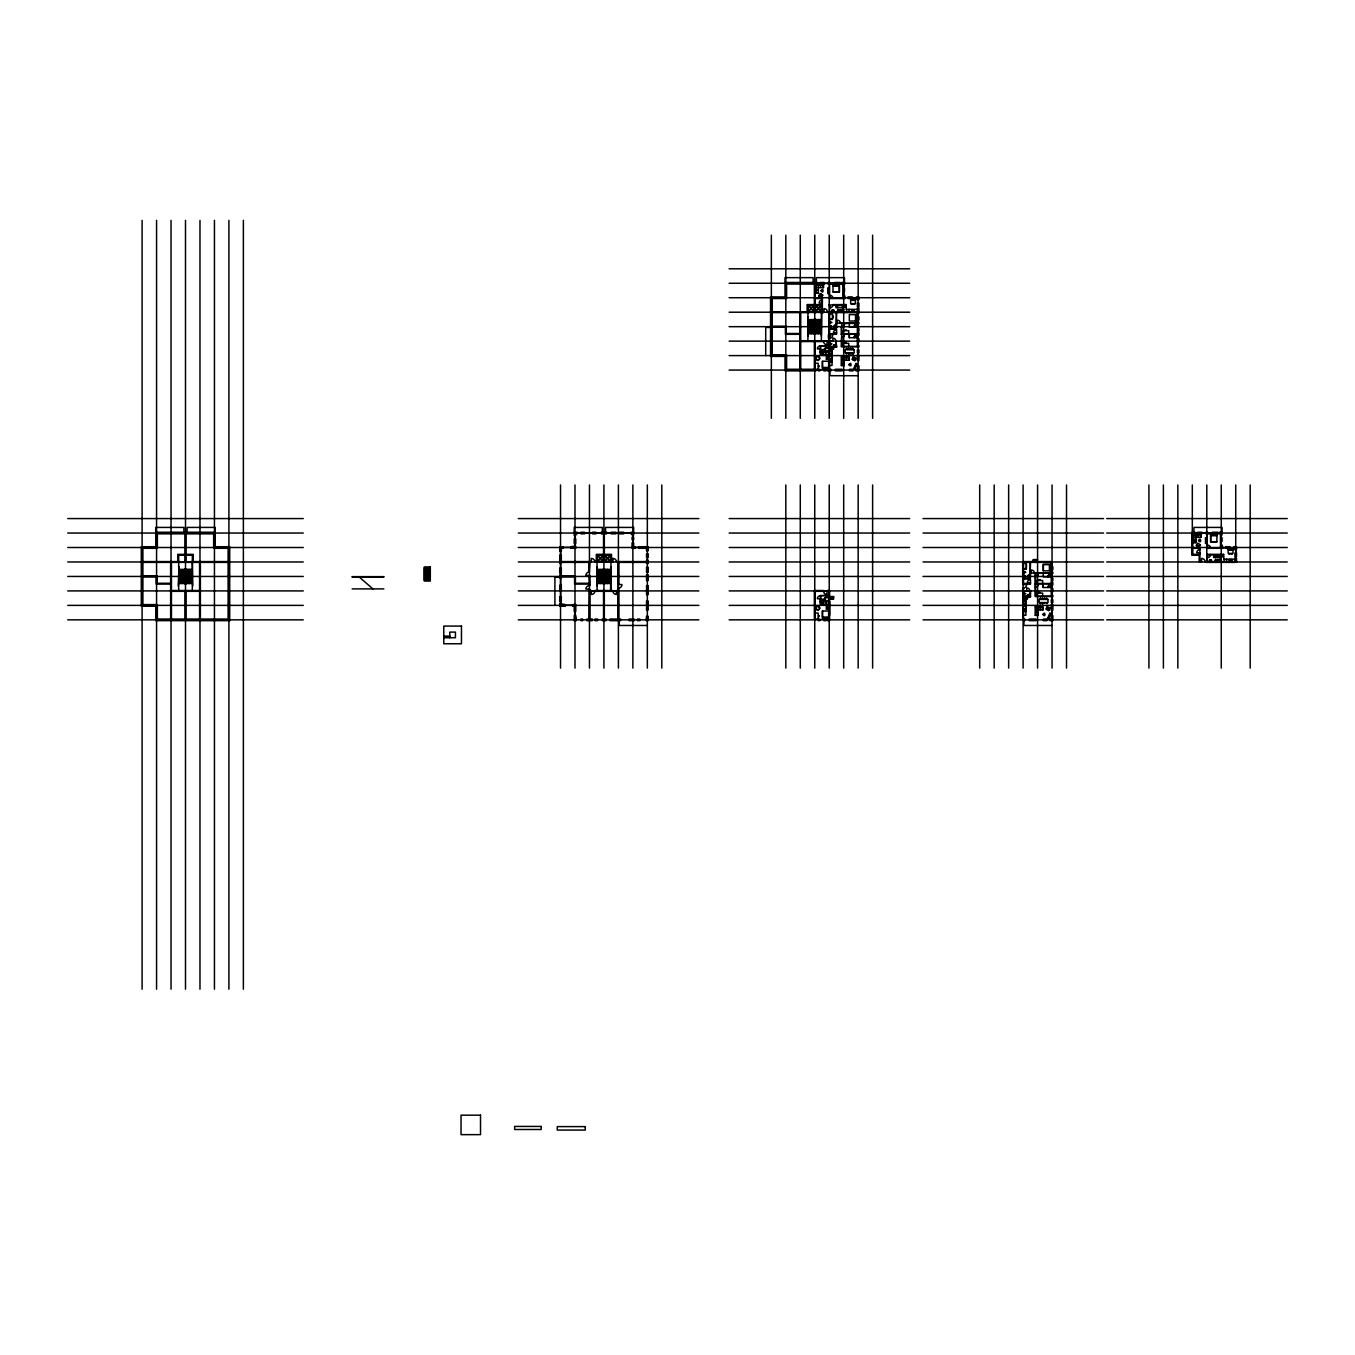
<?xml version="1.0" encoding="UTF-8"?>
<svg xmlns="http://www.w3.org/2000/svg" width="1355" height="1355" viewBox="0 0 1355 1355"><rect width="100%" height="100%" fill="white"/><g stroke="black" fill="none" stroke-linecap="round" stroke-linejoin="round"><path stroke-width="1.5" d="M816.133 285.312L816.133 292.307L818.488 292.9M818.166 619.049L818.166 613.019L815.151 613.019L815.151 619.049L815.151 591.322M818.166 369.271L818.166 363.242L815.151 363.242L815.151 369.271L815.151 341.545M818.403 292.426L818.403 290.173M818.403 289.835L818.403 285.194M820.605 601.891L820.605 603.754L823.01 603.754L823.01 601.891M820.808 600.959L820.808 599.52M820.808 351.182L820.808 349.742M821.045 599.672L822.621 600.553L821.215 599.52M821.045 349.895L821.045 350.776L822.621 349.895M822.875 600.959L822.875 599.52M822.875 351.182L822.875 349.742M822.959 285.312L822.959 287.667M823.332 604.178L823.332 601.772M823.349 600.756L824.128 598.656L824.772 600.756M823.332 354.4L823.332 351.995M823.349 350.979L824.128 348.879L824.772 350.979M823.569 287.548L823.569 284.499M825.754 604.178L825.754 601.772M825.754 354.4L825.754 351.995M826.398 609.106L826.398 606.684L828.82 606.684L828.82 609.106L826.398 609.106L828.82 606.684M826.398 359.329L826.398 356.907L828.82 356.907L828.82 359.329L826.398 359.329L828.82 356.907M828.498 293.273L828.498 288.53M829.616 615.255L829.616 601.366M829.616 344.339L829.616 343.323M829.65 322.93L829.65 321.914M830.039 344.458L830.039 343.205M830.073 323.049L830.073 321.796M831.072 327.3L831.072 326.047M831.225 327.571L831.225 325.776M831.851 311.802L831.851 310.346M832.038 361.633L832.038 349.184L829.616 351.589L829.616 350.318M832.106 310.515L832.106 311.396L833.664 310.515M833.715 346.355L833.715 344.915M833.969 345.085L833.969 345.965L835.527 345.085M833.918 311.802L833.918 310.346M835.781 346.355L835.781 344.915M837.187 311.599L837.966 309.499L838.593 311.599M841.878 364.901L841.878 357.923M842.708 346.355L842.708 343.34L848.738 343.357L848.738 346.355M842.708 333.703L842.708 330.688L848.738 330.688L848.738 333.703M844.148 365.037L844.148 362.784M844.148 362.446L844.148 357.788M845.91 349.438L846.553 348.252L847.248 349.438M846.435 360.04L846.435 357.788M846.638 311.802L846.638 309.38M847.942 349.624L848.586 348.252L849.297 349.624M848.704 357.923L848.704 360.278M849.06 311.802L849.06 309.38M849.314 360.142L849.314 357.11M849.314 337.717L849.314 334.109L849.314 337.717L857.359 337.717M849.314 323.455L849.314 327.063L857.359 327.063L857.359 323.455L841.675 323.455L841.675 346.355L857.359 346.355M849.924 349.438L850.754 348.269L851.262 349.624M852.024 349.624L852.6 348.269L853.531 349.438M853.362 349.624L853.193 348.642M854.937 336.921L856.953 337.327L856.953 334.499L855.344 334.499M855.344 336.514L854.141 336.514L854.141 337.717L855.344 334.109M855.344 325.861L854.141 325.861L854.141 327.063L855.344 323.455M856.953 326.674L856.953 323.862L855.344 323.862M857.359 337.717L857.359 334.109M1023.516 594.117L1023.516 593.1M1023.55 572.691L1023.55 571.674M1023.94 594.235L1023.94 592.982M1023.973 572.826L1023.973 571.556M1024.109 611.342L1024.109 609.327L1025.379 609.327L1025.379 611.342M1024.956 577.061L1024.956 575.824M1025.125 577.349L1025.125 575.553M1025.921 611.41L1025.921 598.944L1023.516 601.366L1023.516 598.944L1025.921 601.366L1023.516 601.366L1025.921 601.366M1027.598 596.132L1027.598 594.693M1027.852 594.845L1027.852 595.743L1029.427 594.845M1029.681 596.132L1029.681 594.693M1035.779 614.679L1035.779 607.684M1036.609 596.132L1036.609 593.117L1042.639 593.117L1042.639 596.132M1036.609 583.48L1036.609 580.465L1042.639 580.465L1042.639 583.48M1038.133 615.289L1038.049 612.562M1038.049 612.223L1038.049 607.565M1039.81 599.401L1040.386 598.046L1041.317 599.198M1040.318 609.818L1040.318 607.565M1041.148 599.401L1040.945 598.385M1041.843 599.401L1042.486 598.029L1043.181 599.401M1042.605 610.038L1042.605 607.684L1035.898 607.565M1043.215 587.494L1043.215 583.886L1043.215 587.494L1051.243 587.494L1051.243 583.886L1035.576 583.886M1043.215 573.233L1043.215 576.84L1051.243 576.84L1051.243 573.233L1034.339 573.165M1043.824 599.401L1044.468 598.029L1045.162 599.401M1045.925 599.401L1046.45 598.046L1047.263 599.198M1048.838 586.698L1050.836 587.088L1050.836 584.276L1049.227 584.276M1049.227 586.292L1048.025 586.292L1048.025 587.494L1049.227 583.886M1049.227 575.638L1048.025 575.638L1048.025 576.84L1049.227 573.233M1050.836 576.451L1050.836 573.639L1049.227 573.639M1193.704 542.068L1193.704 535.09M1196.059 542.678L1195.974 539.951M1195.974 539.612L1195.974 534.954M1198.26 537.207L1198.26 534.954M1200.53 537.444L1200.53 535.09L1193.823 534.954M1201.14 534.277L1201.14 537.308L1198.43 537.376M1209.422 561.58L1209.422 560.123M1209.676 560.293L1209.676 561.173L1211.235 560.293M1211.489 561.58L1211.489 560.123M1214.758 561.377L1215.537 559.276L1216.163 561.377M1224.209 561.58L1224.209 559.158M1226.631 561.58L1226.631 559.158M1229.324 561.393L1229.324 559.547L1231.746 559.547L1231.746 561.393M836.289 306.213L842.166 305.231L842.082 307.534M1023.753 563.629C1027.259 559.192 1027.395 572.437 1023.753 568.456M845.91 352.791L846.604 354.163L847.248 352.791M851.397 353.57L850.33 354.129L849.924 352.994M189.124 583.514L189.124 576.366M607.548 583.514L607.548 576.366M818.369 333.736L818.369 326.589M852.024 359.329L853.294 356.856M852.566 359.6L853.464 357.856M854.344 360.515L855.259 358.77M854.886 360.803L856.157 358.33L853.464 356.805M1045.925 609.089L1047.195 606.634M1046.466 609.377L1047.364 607.616M1048.787 610.563L1050.057 608.107M818.742 295.83L820.215 293.493M820.724 293.815L819.673 295.475L821.198 296.593M821.367 296.542L822.891 295.034L821.452 297.541M1196.313 545.608L1197.786 543.253M1197.244 545.252L1197.956 543.22M1198.938 546.319L1199.988 544.659M1199.023 547.318L1200.513 544.981M848.552 353.994L849.297 352.994M849.111 353.774L847.942 352.994M808.325 311.396L813.949 305.773L808.325 305.773L808.325 311.396L813.949 311.396L813.949 305.773M815.558 311.396L821.181 305.773L815.558 305.773L815.558 311.396L821.181 311.396L821.181 305.773M857.359 309.38L846.096 309.38L846.096 304.57L843.691 306.975L846.096 306.975L843.691 304.57M597.504 561.173L603.127 555.55L597.504 555.55L597.504 561.173L603.127 561.173L603.127 555.55M604.737 561.173L610.36 555.55L604.737 555.55L604.737 561.173L610.36 561.173L610.36 555.55M1234.93 559.158L1223.667 559.158L1223.667 554.347L1221.262 556.753L1223.667 556.753L1221.262 554.347M1040.826 603.669L1040.081 603.856M1046.975 603.653L1047.263 602.568M853.531 352.994L853.074 354.078L853.362 352.791M853.074 354.078L851.905 353.57L852.718 353.994M843.284 310.193L839.66 311.802L839.66 310.193L843.284 310.193L843.284 311.802L839.66 310.193M1037.185 559.971L1033.56 561.58L1033.56 559.971L1037.185 559.971L1037.185 561.58L1033.56 559.971M1220.855 559.971L1217.23 561.58L1217.23 559.971L1220.855 559.971L1220.855 561.58L1217.23 559.971M1042.486 603.771L1043.35 602.772M1043.892 603.398L1045.332 602.772M1042.723 603.923L1041.673 602.772M830.869 312.853C823.772 321.033 838.068 321.626 831.259 312.853M729.142 268.798L909.679 268.798M785.002 282.467L817.505 282.467M820.029 282.467L824.314 282.467M828.21 282.467L829.938 282.467M834.799 282.467L840.202 282.467M841.811 282.467L844.487 282.467M819.911 283.06L817.641 283.466M834.799 283.06L830.056 283.466M729.142 283.263L909.679 283.263M817.505 284.076L786.611 284.076L786.611 298.54L772.147 298.54L772.147 354.807L786.611 354.807L786.611 369.271L819.809 369.271M820.029 284.076L824.314 284.076M828.21 284.076L842.878 284.076L842.878 298.54M815.642 284.381L823.45 284.381M833.85 284.414L835.747 284.414M836.831 284.414L838.745 284.414M816.252 285.194L822.841 285.194M843.488 285.16L843.894 287.819M833.85 285.6L835.747 285.6M836.831 285.6L838.745 285.6M833.173 285.871L839.287 285.871L839.287 291.935L833.173 291.935M816.133 287.599L820.52 287.599L820.69 285.194M820.859 287.599L823.45 287.667M816.133 290.004L818.251 290.004M843.894 291.833L843.488 295.034M815.642 293.019L818.369 293.019M845.08 296.931L844.487 295.153M847.959 296.931L852.346 296.931M856.411 296.931L858.951 296.931L858.951 299.878M729.142 297.727L909.679 297.727M815.151 298.134L822.383 298.134L822.383 304.57L807.123 304.57M842.878 298.134L829.616 298.134L829.616 284.076M829.226 298.54L845.08 298.54M815.151 298.54L821.977 298.54L821.977 304.57M847.959 298.54L855.428 298.642M856.411 298.54L857.359 299.878M822.333 299.963L822.045 299.963A2.981 2.981 0 0 0 819.165 302.944L821.977 303.063M850.737 299.98L855.31 299.98M851.296 304.333L852.329 304.333M853.684 304.333L854.717 304.333M829.226 304.57L829.971 307.788A2.981 2.981 0 0 0 832.952 304.807L833.071 304.621M832.952 304.621L846.096 304.57M842.878 307.788L836.052 307.788L836.052 304.96M843.691 309.787L839.27 309.787L839.27 312.209M831.987 310.193L833.782 310.193M832.258 310.346L833.511 310.346M837.255 311.379L838.508 311.379M772.147 311.802L824.009 312.023M857.359 311.802L827.499 312.023A3.489 3.489 0 0 0 824.009 308.652L823.891 312.023M729.142 312.209L909.679 312.209M809.426 312.395L813.44 312.395M816.049 312.395L820.08 312.395M772.147 312.599L799.873 312.599M809.426 312.599L800.686 312.599L800.686 340.732L823.434 340.732M813.44 312.599L816.049 312.599M820.08 312.599L823.891 312.599M827.634 312.599L828.82 312.599L828.82 334.702M829.616 312.599L857.359 312.599M857.359 314.614L849.314 314.614L849.314 321.033L857.359 321.033M855.937 315.325L856.885 315.325M855.937 317.476L856.885 317.476M855.937 318.323L856.885 318.323M808.122 319.594L814.152 319.594M815.354 319.594L821.384 319.594M829.616 319.441L832.427 319.441L832.427 312.599M808.122 320.474L814.152 320.474M815.354 320.474L821.384 320.474M855.937 320.457L856.885 320.457M808.122 321.372L814.152 321.372M815.354 321.372L821.384 321.372M829.853 321.711L831.953 322.49L829.853 323.117M808.122 322.253L814.152 322.253M815.354 322.253L821.384 322.253M808.122 323.134L814.152 323.134M815.354 323.134L821.384 323.134M836.662 323.049L857.359 323.049M836.662 323.455L837.475 320.237A2.981 2.981 0 0 1 840.456 323.218L844.487 323.743A2.981 2.981 0 0 1 841.523 326.724M808.122 324.014L814.152 324.014M815.354 324.014L821.384 324.014M836.255 324.438L836.662 312.599M836.306 324.556L836.577 324.556A2.981 2.981 0 0 0 833.427 327.52L836.577 327.52M808.122 324.895L814.152 324.895M815.354 324.895L821.384 324.895M809.9 325.793L814.152 325.793M817.133 325.793L821.384 325.793M831.072 325.64L829.616 325.64L829.616 327.707L831.072 327.707M830.903 325.878L830.022 325.878L830.903 327.453M772.147 326.267L786.222 326.267L786.222 333.499L799.873 333.499M729.142 326.674L909.679 326.674M772.147 327.063L785.409 327.063L785.409 334.312L799.873 334.312M770.538 327.47L765.711 327.47L765.711 355.603M808.122 327.554L814.152 327.554L808.122 325.691M815.354 327.554L821.384 327.554L815.354 325.691M836.255 327.656L836.255 329.739M808.122 328.435L814.152 328.435M815.354 328.435L821.384 328.435M829.616 328.672L836.255 328.672M829.616 329.079L836.255 329.079M808.122 329.316L814.152 329.316M815.354 329.316L821.384 329.316M845.215 329.943L846.248 329.943M808.122 330.214L814.152 330.214M815.354 330.214L821.384 330.214M808.122 331.094L814.152 331.094M815.354 331.094L821.384 331.094M808.122 331.975L814.152 331.975M815.354 331.975L821.384 331.975M808.122 332.856L814.152 332.856M815.354 332.856L821.384 332.856M836.594 332.822L833.427 332.822A2.981 2.981 0 0 1 836.408 329.858L836.255 312.599M836.255 332.94L836.662 334.109L829.226 334.109M808.122 333.736L814.152 333.736M815.354 333.736L821.384 333.736M829.226 333.703L836.255 333.703M841.675 333.703L857.359 333.703M841.269 334.295L857.359 334.109M821.384 336.311L821.791 312.599M857.359 346.761L841.269 346.761L841.607 337.395A2.981 2.981 0 0 0 844.487 334.414L841.336 334.414L841.336 326.724M827.177 340.732L828.82 340.732L828.82 338.445M829.616 340.935L832.885 341.003M729.142 341.138L909.679 341.138M799.873 341.545L823.434 341.545M827.177 341.545L829.616 341.545M845.215 342.612L846.248 342.612M829.819 343.12L831.919 343.764L829.819 344.543M833.85 344.763L835.645 344.763M834.121 344.915L835.374 344.915M828.82 345.356L820.52 345.965M820.232 345.847L828.82 345.762M829.616 346.355L836.662 346.355L835.866 341.003A2.981 2.981 0 0 0 832.885 338.14L832.885 341.291M829.226 346.761L836.662 346.761M836.662 347.168L829.616 347.168L833.24 348.777L833.24 347.168L829.616 348.777L833.24 348.777M828.65 347.574L825.364 347.574L825.195 351.03M828.447 347.761L825.568 347.761L825.398 350.826M820.52 348.929L817.37 348.929A2.981 2.981 0 0 1 820.334 345.965M820.232 349.048L820.52 345.847L820.571 351.182L828.82 351.182M829.226 349.184L833.647 349.184L833.647 346.761M820.944 349.573L822.739 349.573M821.215 349.742L822.451 349.742M823.434 350.759L824.687 350.759M825.568 350.979L828.616 350.979L828.616 347.93M820.182 351.589L828.82 351.589M832.038 351.589L829.616 351.589L829.616 349.184L832.038 351.589L832.038 365.477L829.616 365.477M820.232 348.929L820.182 351.995L828.82 351.995M832.038 353.774L829.616 353.774L829.616 356.196L832.038 356.196M828.82 354.4L820.266 354.4L820.266 351.995M729.142 355.603L909.679 355.603M817.201 356.128L818.234 356.128M841.404 356.992L849.195 356.992M841.997 357.788L848.586 357.788M831.479 359.549L830.225 359.549L830.225 361.565L831.479 361.565M841.878 360.21L846.265 360.21M846.604 360.21L849.195 360.278M817.251 360.464L818.234 360.532M828.82 361.226L822.383 361.226L822.383 369.271L830.954 369.271M841.878 362.615L843.996 362.615M841.997 365.037L844.233 365.511M818.623 365.46L818.623 367.053M841.404 365.63L844.114 365.63M823.078 367.747L824.975 367.747M826.076 367.747L827.973 367.747M823.078 368.916L824.975 368.916M826.076 368.916L827.973 368.916M835.358 369.271L842.048 369.271M849.433 369.271L853.074 369.271M855.954 369.271L857.359 369.271L857.359 365.85M729.142 370.067L909.679 370.067M815.913 370.88L785.002 370.88L785.002 356.416L770.538 356.416L770.538 296.931L785.002 296.931L785.002 277.639L813.135 277.639L813.135 282.467M818.335 370.88L819.809 370.88M823.925 370.88L825.839 370.88M827.448 370.88L830.954 370.88M835.358 370.88L842.048 370.88M849.433 370.88L853.074 370.88M855.954 370.88L858.951 370.88L858.951 365.85M858.155 375.708L830.022 375.708L830.022 370.88M67.75 518.575L303.266 518.575M518.321 518.575L698.858 518.575M729.142 518.575L909.679 518.575M923.026 518.575L1103.58 518.575M1106.713 518.575L1287.25 518.575M155.757 532.244L215.242 532.244M574.198 532.244L577.281 532.244M580.939 532.244L584.649 532.244M592.406 532.244L595.997 532.244M601.197 532.244L606.617 532.244M611.037 532.244L615.983 532.244M619.506 532.244L623.639 532.244M631.007 532.244L633.666 532.244M1191.926 532.244L1195.076 532.244M1197.6 532.244L1201.885 532.244M1205.781 532.244L1207.508 532.244M1212.369 532.244L1217.772 532.244M1219.381 532.244L1222.058 532.244M67.75 533.04L303.266 533.04M518.321 533.04L698.858 533.04M729.142 533.04L909.679 533.04M923.026 533.04L1103.58 533.04M1106.713 533.04L1287.25 533.04M577.281 533.142L631.007 533.142M1195.212 533.243L1197.481 532.837M1202.004 533.243L1205.662 532.837M1212.251 533.243L1207.508 532.837M577.281 533.836L575.79 533.836L575.79 535.564M580.939 533.836L584.649 533.836M592.406 533.836L595.997 533.836M601.197 533.836L606.617 533.836M611.037 533.836L615.983 533.836M619.506 533.836L623.639 533.836M631.007 533.836L632.057 534.937M1195.076 533.836L1191.926 533.836L1191.926 554.347L1199.954 554.347L1199.954 552.84L1199.548 554.347M1197.6 533.836L1201.885 533.836M1205.781 533.836L1220.448 533.836L1220.448 548.318M1193.213 534.158L1201.021 534.158M1211.421 534.192L1213.318 534.192M1214.402 534.192L1216.316 534.192M1211.421 535.377L1213.318 535.377M1214.402 535.377L1216.316 535.377M1216.858 535.648L1210.726 535.648L1210.726 541.712L1216.858 541.712L1217.01 533.836M1193.704 537.376L1198.091 537.376M1193.704 539.781L1195.821 539.781M1217.01 541.881L1210.574 541.881L1210.574 533.836M1193.823 542.203L1196.059 542.203M1193.213 542.796L1195.94 542.796M562.986 546.709L559.717 546.709L559.717 551.163M570.895 546.709L574.198 546.234M635.021 546.709L633.666 546.709L633.666 542.813M638.527 546.709L648.147 546.709L648.147 550.841M1222.65 546.709L1222.058 544.93M1225.53 546.709L1229.917 546.709M1233.982 546.709L1236.522 546.709L1236.522 549.656M562.986 547.403L570.895 547.403M635.021 547.403L638.527 547.403M67.75 547.505L303.266 547.505M518.321 547.505L698.858 547.505M729.142 547.505L909.679 547.505M923.026 547.505L1103.58 547.505M1106.713 547.505L1287.25 547.505M1192.722 547.911L1199.954 547.911L1199.548 549.622M1220.448 547.911L1207.186 547.911L1207.186 533.836M562.986 548.318L561.326 548.318L561.326 551.163M570.895 548.318L575.79 548.318L575.79 546.234M635.021 548.318L632.057 548.318L632.057 542.813M638.527 548.318L646.538 548.318L646.538 550.841M1192.722 548.318L1199.548 548.318L1199.903 549.74A2.981 2.981 0 0 0 1196.736 552.721L1199.903 552.721L1199.903 549.622M1206.797 548.318L1222.65 548.318M1225.53 548.318L1232.999 548.318L1232.999 549.639M1233.982 548.318L1234.93 549.656M1232.999 548.419L1228.189 548.419L1228.189 549.639M1235.523 549.656L1235.929 552.755M1228.308 549.757L1232.881 549.757M1228.866 554.11L1229.9 554.11M1231.255 554.11L1232.288 554.11M177.878 554.347L193.138 554.347M596.302 554.347L611.562 554.347M1206.797 554.347L1223.667 554.347M1191.926 555.144L1199.954 555.144L1199.954 561.58M1220.448 557.549L1213.623 557.549L1213.623 554.737M1235.523 558.006L1235.929 556.651M1037.574 559.564L1033.154 559.564L1033.154 561.969M1221.262 559.564L1216.841 559.564L1216.841 561.969M1209.558 559.971L1211.353 559.971M1214.825 561.156L1216.079 561.156M142.902 561.58L180.181 561.58M184.195 561.58L186.821 561.58M190.835 561.58L228.114 561.58M561.326 561.58L591.22 561.58M594.947 561.58L598.605 561.58M602.619 561.58L605.245 561.58M609.259 561.58L612.833 561.58M616.576 561.58L646.538 561.58M1022.703 561.58L1051.243 561.58L1051.243 596.861M1201.462 561.58L1199.158 561.58L1199.158 555.144M1205.188 561.58L1234.93 561.58M180.181 561.783L184.195 561.783M186.821 561.783L190.835 561.783M594.828 561.8L612.951 562.156L612.951 558.412A3.489 3.489 0 0 1 616.457 561.918M598.605 561.783L602.619 561.783M605.245 561.783L609.259 561.783M616.457 561.8L617.999 562.376L617.999 584.462M67.75 561.969L303.266 561.969M518.321 561.969L698.858 561.969M729.142 561.969L909.679 561.969M923.026 561.969L1103.58 561.969M1106.713 561.969L1287.25 561.969M142.902 562.376L170.628 562.376M200.371 562.376L228.114 562.376M561.326 562.376L589.052 562.376M618.795 562.376L646.538 562.376M1023.516 562.376L1051.243 562.376M1201.462 562.156L1201.58 558.412A3.489 3.489 0 0 1 1205.069 561.918L1206.39 562.376M1052.242 563.189L1052.242 566.678M1051.243 564.374L1043.215 564.374L1043.215 570.811L1051.243 570.811M1049.837 565.103L1050.786 565.103M597.301 566.797L596.894 586.088L597.047 563.189M610.97 566.797L610.563 590.509M1049.837 567.254L1050.786 567.254M424.284 567.796L430.314 567.796M1049.837 568.101L1050.786 568.101M424.284 568.693L430.314 568.693M178.877 569.371L184.907 569.371M186.109 569.371L192.139 569.371M597.301 569.371L603.331 569.371M604.533 569.371L610.563 569.371M1023.516 569.219L1026.328 569.219L1026.328 562.376M424.284 569.574L430.314 569.574M1052.242 569.761L1052.242 572.064M178.877 570.252L184.907 570.252M186.109 570.252L192.139 570.252M597.301 570.252L603.331 570.252M604.533 570.252L610.563 570.252M1049.837 570.235L1050.786 570.235M424.284 570.455L430.314 570.455M178.877 571.133L184.907 571.133M186.109 571.133L192.139 571.133M597.301 571.133L603.331 571.133M604.533 571.133L610.563 571.133M424.284 571.336L430.314 571.336M1023.753 571.488L1025.854 572.267L1023.753 572.894M178.877 572.03L184.907 572.03M186.109 572.03L192.139 572.03M597.301 572.03L603.331 572.03M604.533 572.03L610.563 572.03M424.284 572.216L430.314 572.216M1030.545 572.826L1034.458 573.233M1051.243 572.826L1034.339 572.826A2.981 2.981 0 0 0 1031.375 570.015L1031.257 573.233M178.877 572.911L184.907 572.911M186.109 572.911L192.139 572.911M424.284 573.114L430.314 573.114M597.301 572.911L603.331 572.911M604.533 572.911L610.563 572.911M1035.237 573.521L1038.387 573.521A2.981 2.981 0 0 1 1035.406 576.485M1052.242 573.487L1051.853 578.162M178.877 573.792L184.907 573.792M186.109 573.792L192.139 573.792M424.284 573.995L430.314 573.995M597.301 573.792L603.331 573.792M604.533 573.792L610.563 573.792M1030.139 574.215L1030.545 562.376M1030.477 574.334L1030.19 574.334A2.981 2.981 0 0 0 1027.327 577.298L1030.477 577.298L1030.477 574.215M178.877 574.672L184.907 574.672M186.109 574.672L192.139 574.672M597.301 574.672L603.331 574.672M604.533 574.672L610.563 574.672M424.284 574.876L430.314 574.876M1024.956 575.418L1023.516 575.418L1023.516 577.484L1024.956 577.484M180.655 575.553L184.907 575.553M187.888 575.553L192.139 575.553M599.079 575.553L603.331 575.553M606.312 575.553L610.563 575.553M1024.803 575.655L1023.923 575.655L1024.803 577.23M424.284 575.756L430.314 575.756M142.902 576.044L156.977 576.044L156.977 583.277L170.628 583.277M561.326 576.044L575.401 576.044L575.401 583.277L589.052 583.277M67.75 576.451L303.266 576.451M518.321 576.451L698.858 576.451M729.142 576.451L909.679 576.451M923.026 576.451L1103.58 576.451M1106.713 576.451L1287.25 576.451M352.148 576.637L383.888 576.637M424.284 576.637L430.314 576.637M142.902 576.84L156.164 576.84L156.164 584.073L170.628 584.073M352.148 577.044L383.888 577.044M561.326 576.84L574.588 576.84L574.588 584.073L589.052 584.073M178.877 577.332L184.907 577.332L178.877 575.469M186.109 577.332L192.139 577.332L186.109 575.469M559.717 577.247L554.906 577.247L554.906 605.38M597.301 577.332L603.331 577.332L597.301 575.469M604.533 577.332L610.563 577.332L604.533 575.469M424.284 577.535L430.314 577.535M1030.139 577.416L1030.139 579.5M178.877 578.212L184.907 578.212M186.109 578.212L192.139 578.212M597.301 578.212L603.331 578.212M604.533 578.212L610.563 578.212M424.284 578.416L430.314 578.416M1023.516 578.449L1030.139 578.449M1023.516 578.856L1030.139 578.856M178.877 579.093L184.907 579.093M186.109 579.093L192.139 579.093M424.284 579.296L430.314 579.296M597.301 579.093L603.331 579.093M604.533 579.093L610.563 579.093M1039.099 579.72L1040.132 579.72M178.877 579.974L184.907 579.974M186.109 579.974L192.139 579.974M424.284 580.177L430.314 580.177M597.301 579.974L603.331 579.974M604.533 579.974L610.563 579.974M178.877 580.872L184.907 580.872M186.109 580.872L192.139 580.872M597.301 580.872L603.331 580.872M604.533 580.872L610.563 580.872M1052.242 580.922L1051.853 582.413M178.877 581.752L184.907 581.752M186.109 581.752L192.139 581.752M597.301 581.752L603.331 581.752M604.533 581.752L610.563 581.752M178.877 582.633L184.907 582.633M186.109 582.633L192.139 582.633M597.301 582.633L603.331 582.633M604.533 582.633L610.563 582.633M178.877 583.514L184.907 583.514M186.109 583.514L192.139 583.514M597.301 583.514L603.331 583.514M604.533 583.514L610.563 583.514M1023.11 583.48L1030.139 583.48M1035.576 583.48L1051.243 583.48M1023.11 583.886L1030.545 583.886L1030.545 582.718L1027.327 582.599A2.981 2.981 0 0 1 1030.291 579.635L1030.139 562.376M1035.22 584.191L1038.387 584.191A2.981 2.981 0 0 1 1035.406 587.172L1035.508 587.172M1022.923 584.479L1026.667 584.598A3.489 3.489 0 0 1 1023.177 588.104L1023.296 588.222M1052.242 585.174L1052.242 588.476M589.645 585.445L589.29 575.435M192.546 562.376L192.546 586.088L192.139 562.376M618.219 588.087L618.219 584.462L621.962 584.581A3.489 3.489 0 0 1 618.456 588.087M352.148 588.9L383.888 588.9M589.645 589.188L585.902 589.069A3.489 3.489 0 0 1 589.408 585.58M591.271 590.509L589.865 590.509L589.645 589.069M595.014 590.509L612.799 590.509M616.542 590.509L617.999 590.509L617.999 588.206M814.355 590.509L823.434 590.509M827.177 590.509L828.82 590.509M67.75 590.916L303.266 590.916M518.321 590.916L698.858 590.916M729.142 590.916L909.679 590.916M923.026 590.916L1103.58 590.916M1106.713 590.916L1287.25 590.916M594.896 591.102L591.271 590.729L591.39 594.472A3.489 3.489 0 0 0 594.896 590.966M612.799 591.085L616.542 590.729M823.434 591.102L827.177 591.102M1023.516 591.119L1030.545 591.119M170.628 591.322L200.371 591.322M589.052 591.322L591.271 591.322M595.014 591.322L612.799 591.322M616.542 591.322L618.795 591.322M823.434 591.322L814.355 591.322L814.355 619.049L819.809 619.049M827.177 591.322L829.616 591.322M1023.516 591.322L1022.703 619.049L1024.854 619.049M1052.242 591.966L1051.853 595.082M1039.099 592.389L1040.132 592.389M1023.719 592.897L1025.82 593.676L1023.719 594.32M1027.734 594.523L1029.529 594.523M1028.022 594.693L1029.258 594.693M828.82 595.133L820.232 595.743M820.232 595.607L828.82 595.539M1023.516 596.132L1030.545 596.132L1030.545 590.712M1051.243 596.132L1035.576 596.132L1035.576 573.233M829.226 596.539L833.647 596.539L833.647 598.944L829.226 598.944M1023.11 596.539L1030.545 596.539M1051.243 596.539L1035.169 596.539L1035.169 573.233M1052.242 596.861L1052.242 599.537M833.647 596.945L829.616 596.945L833.24 598.554L833.24 596.945L829.616 598.554L833.24 598.554M1030.545 596.945L1023.516 596.945L1027.124 598.554L1027.124 596.945L1023.516 598.554L1027.124 598.554M825.364 597.335L828.65 597.335M825.568 597.538L828.447 597.538M1023.11 598.944L1027.53 598.944L1027.53 596.539M820.944 599.35L822.739 599.35M823.434 600.536L824.687 600.536M825.568 600.756L828.616 600.756L828.616 597.707M828.82 600.959L820.571 600.959L820.571 595.539L820.52 598.825L817.37 598.707A2.981 2.981 0 0 1 820.334 595.743M820.182 601.366L828.82 601.366M820.232 598.707L820.182 601.755L828.82 601.755M1052.242 602.772L1052.242 604.618M1025.921 603.551L1023.516 603.551L1023.516 605.973L1025.921 605.973M828.82 604.178L820.266 604.178L820.266 601.755M565.323 604.584L561.326 603.788M572.521 604.584L575.79 604.584L575.79 611.478M565.323 605.279L572.521 605.279M67.75 605.38L303.266 605.38M518.321 605.38L698.858 605.38M729.142 605.38L909.679 605.38M923.026 605.38L1103.58 605.38M1106.713 605.38L1287.25 605.38M817.201 605.905L818.234 605.905M565.323 606.193L559.717 606.193L559.717 603.788M572.521 606.193L574.198 606.193L574.198 611.478M1035.288 606.769L1043.079 606.769L1043.215 609.919L1040.505 609.987M1035.779 609.987L1040.149 609.987M817.251 610.224L818.234 610.309M1052.242 610.292L1052.242 615.509M828.82 611.003L822.383 611.003L822.383 619.049L829.616 619.049L829.616 591.119M1035.779 612.392L1037.879 612.392M1035.898 614.797L1038.133 614.797M818.623 615.238L818.623 616.83M1023.516 615.255L1025.921 615.255L1025.921 598.944M1035.288 615.407L1038.015 615.407M823.078 617.524L824.975 617.524L825.093 618.574L823.078 618.693M826.076 617.524L827.973 617.524L828.091 618.574L826.076 618.693M576.366 619.049L575.79 615.492M580.889 619.049L582.65 619.049M586.851 619.049L592.321 619.049M594.981 619.049L597.606 619.049M602.365 619.049L606.108 619.049M609.818 619.049L620.692 619.049M629.059 619.049L634.123 619.049M637.409 619.049L639.831 619.049M646.2 619.049L646.538 616.237M1029.258 619.049L1035.948 619.049M1043.316 619.049L1046.958 619.049M1049.854 619.049L1051.243 619.049L1051.243 615.627M67.75 619.845L303.266 619.845M518.321 619.845L698.858 619.845M729.142 619.845L909.679 619.845M923.026 619.845L1103.58 619.845M1106.713 619.845L1287.25 619.845M576.366 620.658L574.198 620.658L574.198 615.492M580.889 620.658L582.65 620.658M586.851 620.658L592.321 620.658M594.981 620.658L597.606 620.658M602.365 620.658L606.108 620.658M609.818 620.658L620.692 620.658M629.059 620.658L634.123 620.658M637.409 620.658L639.831 620.658M646.2 620.658L648.147 620.658L648.147 616.237M818.335 620.658L819.809 620.658M823.925 620.658L825.839 620.658M827.448 620.658L829.616 620.658M1024.854 620.658L1023.923 620.658L1023.923 625.468L1052.056 625.468M1029.258 620.658L1035.948 620.658M1043.316 620.658L1046.958 620.658M1049.854 620.658L1052.852 620.658L1052.852 615.627M647.334 625.468L619.201 625.468L619.201 620.658M443.779 636.122L449.809 636.122M443.779 636.935L449.809 636.935M443.779 637.731L455.432 637.731L455.432 632.107L449.809 632.107L449.809 637.731M837.288 307.534L836.289 306.603M815.354 325.251L821.384 327.063M808.122 325.251L814.152 327.063M604.533 575.028L610.563 576.84M597.301 575.028L603.331 576.84M186.109 575.028L192.139 576.84M178.877 575.028L184.907 576.84M856.275 364.004L854.446 368.374M853.633 357.788L855.208 358.601M852.82 359.854L853.989 360.464M1047.364 606.583L1050.006 607.938M1047.517 607.565L1049.092 608.378L1048.618 610.614M1046.704 609.631L1047.889 610.241M821.079 293.883L822.197 294.594M818.776 296L821.282 297.592M1198.65 543.66L1199.768 544.371M1197.278 545.421L1198.769 546.353M1196.346 545.777L1198.853 547.369M815.558 305.773L821.181 311.396M808.325 305.773L813.949 311.396M826.398 356.907L828.82 359.329M826.398 606.684L828.82 609.106M604.737 555.55L610.36 561.173M597.504 555.55L603.127 561.173M1039.844 603.348L1039.81 602.568M1250.191 484.971L1250.191 668.1M1236.522 552.874L1236.522 556.651M1236.522 558.006L1236.522 562.376M1235.726 484.971L1235.726 562.376M1234.93 552.874L1234.93 556.651M1234.93 558.006L1234.93 562.376L1207.186 562.376L1207.186 554.737L1220.855 554.737L1220.855 559.564M1233.863 547.708L1230.035 547.708M1231.39 548.419L1231.39 549.639M1229.781 548.419L1229.781 549.639M1225.394 547.708L1222.65 547.708M1222.058 534.937L1222.058 527.417L1193.924 527.417L1193.924 532.244M1222.058 537.715L1222.058 541.492M1221.262 484.971L1221.262 668.1M1220.448 554.737L1220.448 559.971M1219.246 532.837L1217.891 532.837M1216.434 534.31L1216.434 535.259M1214.283 534.31L1214.283 535.259M1213.436 534.31L1213.436 535.259M1211.302 534.31L1211.302 535.259M1210.523 554.686L1210.642 554.398A2.981 2.981 0 0 1 1207.542 557.549L1207.542 554.398M1207.542 548.25L1207.542 545.1A2.981 2.981 0 0 1 1210.523 548.081M1206.797 484.971L1206.797 562.376M1193.094 534.277L1193.094 542.678M1192.722 533.836L1192.722 554.347M1192.315 484.971L1192.315 555.144M1177.851 484.971L1177.851 668.1M1163.386 484.971L1163.386 668.1M1148.921 484.971L1148.921 668.1M1066.521 484.971L1066.521 668.1M1052.852 566.678L1052.852 569.761M1052.852 572.183L1052.852 573.487M1052.852 578.162L1052.852 580.804M1052.852 582.531L1052.852 585.055M1052.852 588.476L1052.852 591.847M1052.852 595.201L1052.852 596.861M1052.852 599.655L1052.852 602.653M1052.852 604.737L1052.852 610.292M1052.056 484.971L1052.056 668.1M1051.243 599.655L1051.243 602.653M1051.243 604.737L1051.243 610.292M1050.904 565.221L1050.904 567.135M1050.904 568.219L1050.904 570.116M1049.718 565.221L1049.718 567.135M1049.718 568.219L1049.718 570.116M1049.431 570.675L1049.431 564.544L1043.384 564.544L1043.384 570.675M1037.574 484.971L1037.574 668.1M1035.169 606.888L1035.169 615.289M1030.477 579.5L1030.477 582.718M1030.207 582.599L1030.139 583.886M1030.139 590.712L1030.139 596.132M1026.667 591.068L1026.785 587.918A2.981 2.981 0 0 1 1029.749 590.882M1023.516 561.58L1023.516 584.479M1023.516 588.222L1023.516 619.049M1023.11 484.971L1023.11 668.1M1022.703 562.376L1022.703 584.479M1022.703 588.222L1022.703 590.509M1008.645 484.971L1008.645 668.1M994.18 484.971L994.18 668.1M979.699 484.971L979.699 668.1M872.62 235.194L872.62 418.322M872.62 484.971L872.62 668.1M858.951 303.097L858.951 306.874M858.951 308.229L858.951 313.411M858.951 316.901L858.951 319.983M858.951 322.405L858.951 323.71M858.951 328.384L858.951 331.026M858.951 332.754L858.951 335.278M858.951 338.716L858.951 342.07M858.951 345.423L858.951 347.083M858.951 349.878L858.951 352.876M858.951 354.976L858.951 360.515M858.155 235.194L858.155 418.322M858.155 484.971L858.155 668.1M857.359 303.097L857.359 306.874M857.359 308.229L857.359 347.083M857.359 349.878L857.359 352.876M857.359 354.976L857.359 360.515M857.004 315.444L857.004 317.358M857.004 318.442L857.004 320.339M855.818 315.444L855.818 317.358M855.818 318.442L855.818 320.339M855.547 314.767L855.547 320.898M855.428 298.54L855.428 299.861M853.819 298.642L853.819 299.861M852.21 298.642L852.21 299.861M850.618 298.54L850.618 299.861M844.487 285.16L844.487 277.639L816.354 277.639L816.354 282.467M844.487 287.938L844.487 291.715M843.691 235.194L843.691 418.322M843.691 484.971L843.691 668.1M843.284 309.787L843.284 304.96L829.616 304.96L829.616 334.702M842.878 304.96L842.878 310.193M841.811 283.466L840.202 283.466M841.269 357.11L841.269 365.511M839.439 284.076L839.439 292.104L833.003 292.104L833.003 284.076M838.864 284.533L838.864 285.482M836.713 284.533L836.713 285.482M836.577 324.438L836.577 327.656M836.594 329.739L836.594 332.94M836.306 332.822L836.255 334.109M836.255 340.935L836.255 346.355M835.866 284.533L835.866 285.482M833.732 284.533L833.732 285.482M829.853 298.49L829.971 295.322A2.981 2.981 0 0 1 832.952 298.303M830.107 334.702L830.107 338.445L828.396 338.445L828.396 334.702L832.783 334.821A3.489 3.489 0 0 1 829.277 338.327M829.616 338.445L829.616 369.271M829.396 334.702L829.396 338.445M829.226 235.194L829.226 418.322M829.226 484.971L829.226 668.1M828.82 341.545L828.82 369.271M828.82 591.322L828.82 619.049M828.65 361.412L828.65 367.459L822.519 367.459L822.519 361.412M828.65 611.19L828.65 617.236L822.519 617.236L822.519 611.19M828.21 283.466L824.433 283.466M828.091 367.866L828.091 368.797M827.041 590.729L827.041 594.472A3.489 3.489 0 0 1 823.552 590.966M825.957 367.866L825.957 368.797M825.957 617.643L825.957 618.574M825.398 597.707L825.398 600.604M825.093 367.866L825.093 368.797M825.195 597.504L825.195 600.807M822.959 367.866L822.959 368.797M822.959 617.643L822.959 618.574M822.383 311.802L822.383 305.366L807.123 305.366L807.123 311.802M821.587 305.366L821.587 311.802M821.384 312.599L821.384 340.732M819.927 357.856L819.927 358.889M819.927 607.633L819.927 608.666M818.911 365.748L818.911 366.782M818.911 615.509L818.911 616.542M818.369 319.594L818.369 325.556M815.524 284.499L815.524 292.9M815.524 357.856L815.524 358.889M815.524 607.633L815.524 608.666M815.151 284.076L815.151 304.57M815.151 305.366L815.151 311.802M814.745 235.194L814.745 418.322M814.745 484.971L814.745 668.1M814.355 284.076L814.355 304.57M814.355 305.366L814.355 311.802M814.355 341.545L814.355 369.271M811.137 320.203L811.137 326.149M811.137 327.199L811.137 333.736M807.919 305.366L807.919 311.802M807.987 313.411L807.851 317.019M807.987 336.311L807.851 339.936M800.686 341.545L800.686 369.271M800.28 235.194L800.28 418.322M800.28 484.971L800.28 668.1M799.873 311.802L799.873 369.271M785.815 235.194L785.815 418.322M785.815 484.971L785.815 668.1M771.351 235.194L771.351 418.322M661.799 484.971L661.799 668.1M648.147 553.755L648.147 557.65M648.147 560.106L648.147 563.578M648.147 567.203L648.147 572.386M648.147 574.672L648.147 580.651M648.147 585.563L648.147 594.71M648.147 600.909L648.147 606.261M648.147 607.447L648.147 610.106M647.334 484.971L647.334 668.1M646.538 553.755L646.538 557.65M646.538 560.106L646.538 563.578M646.538 567.203L646.538 572.386M646.538 574.672L646.538 580.651M646.538 585.563L646.538 594.71M646.538 600.909L646.538 606.261M646.538 607.447L646.538 610.106M633.666 534.937L633.666 527.417L605.533 527.417L605.533 532.244M633.666 537.173L633.666 539.747M632.87 484.971L632.87 668.1M632.768 534.937L632.768 542.813M632.057 537.173L632.057 539.747M618.795 561.58L618.795 584.462M618.795 588.206L618.795 619.049M618.405 484.971L618.405 668.1M617.999 591.322L617.999 619.049M616.423 590.729L616.423 594.472A3.489 3.489 0 0 1 612.917 590.966M611.562 561.58L611.562 555.144L596.302 555.144L596.302 561.58M610.97 562.376L610.97 590.509M610.766 555.144L610.766 561.58M607.548 569.371L607.548 575.333M604.33 533.836L604.33 554.347M604.33 555.144L604.33 561.58M604.33 591.322L604.33 619.049M603.923 484.971L603.923 668.1M603.534 533.836L603.534 554.347M603.534 555.144L603.534 561.58M603.534 591.322L603.534 619.049M602.331 532.244L602.331 527.417L574.198 527.417L574.198 535.564M600.316 569.981L600.316 575.926M600.316 576.976L600.316 583.514M597.098 555.144L597.098 561.58M597.047 586.088L597.165 589.713M589.645 585.58L589.645 575.435L585.902 575.435A3.489 3.489 0 0 1 589.408 571.929M589.865 591.322L589.865 619.049M589.459 484.971L589.459 668.1M589.052 561.58L589.29 571.929L589.865 562.376L591.339 562.156L591.339 558.412A3.489 3.489 0 0 1 594.828 561.918M589.29 589.069L589.052 619.049M575.79 538.816L575.79 543.694M574.994 484.971L574.994 668.1M574.893 535.564L574.893 546.234M574.893 611.478L574.893 615.492M574.198 538.816L574.198 543.694M561.326 555.144L561.326 563.375M561.326 568.067L561.326 572.86M561.326 575.079L561.326 578.06M561.326 585.208L561.326 590.001M561.326 596.691L561.326 601.62M560.631 551.163L560.631 603.788M560.53 484.971L560.53 668.1M559.717 555.144L559.717 563.375M559.717 568.067L559.717 572.86M559.717 575.079L559.717 578.06M559.717 585.208L559.717 590.001M559.717 596.691L559.717 601.62M372.913 588.9L358.77 576.637M243.375 220.357L243.375 989.201M228.91 220.357L228.91 989.201M214.446 220.357L214.446 989.201M200.371 561.58L200.371 619.049M199.981 220.357L199.981 989.201M199.575 591.322L199.575 619.049M193.138 561.58L193.138 555.144L177.878 555.144L177.878 561.58M192.342 555.144L192.342 561.58M192.393 586.088L192.275 589.713M189.124 569.371L189.124 575.333M187.109 532.244L187.109 527.417L215.242 527.417L215.242 546.709L229.706 546.709L229.706 620.658L155.757 620.658L155.757 606.193L141.293 606.193L141.293 546.709L155.757 546.709L155.757 527.417L183.89 527.417L183.89 532.244M185.906 533.836L185.906 554.347M185.906 555.144L185.906 561.58M185.906 591.322L185.906 619.049M185.5 220.357L185.5 989.201M185.11 533.836L185.11 554.347M185.11 555.144L185.11 561.58M185.11 591.322L185.11 619.049M181.892 569.981L181.892 575.926M181.892 576.976L181.892 583.514M178.674 555.144L178.674 561.58M178.741 563.189L178.606 566.797M178.606 586.088L178.741 589.713M171.441 591.322L171.441 619.049M171.035 220.357L171.035 989.201M170.628 561.58L170.628 619.049M156.57 220.357L156.57 989.201M142.106 220.357L142.106 989.201M820.605 352.131L820.605 353.977L823.01 353.977L823.01 352.131L820.605 352.131M820.808 602.281L820.808 603.551L822.824 603.551L822.824 602.281L820.808 602.281M820.808 352.503L820.808 353.774L822.824 353.774L822.824 352.503L820.808 352.503M827.922 288.073L827.922 293.713L828.938 293.713L828.938 288.073L827.922 288.073M829.836 359.346L829.836 361.768L831.682 361.768L831.682 359.346L829.836 359.346M851.77 309.77L851.77 311.633L854.175 311.633L854.175 309.77L851.77 309.77M851.956 309.973L851.956 311.243L853.972 311.243L853.972 309.973L851.956 309.973M1023.736 609.123L1023.736 611.528L1025.583 611.528L1025.583 609.123L1023.736 609.123M1205.493 537.85L1205.493 543.474L1206.509 543.474L1206.509 537.85L1205.493 537.85M1205.933 538.291L1206.052 543.033L1205.933 538.291M1229.527 559.751L1229.527 561.021L1231.543 561.021L1231.543 559.751L1229.527 559.751M820.961 290.783C823.908 295.102 823.688 286.464 820.995 290.597M848.941 364.698C852.176 368.967 851.465 360.091 848.941 364.698M1042.842 614.476C1045.941 618.744 1045.467 610.157 1042.859 614.391M1198.531 540.56C1201.716 544.829 1201.072 536.038 1198.548 540.459M1213.86 555.906L1214.724 557.295L1220.211 556.803L1219.737 554.991L1213.86 555.906M856.038 363.411L853.752 368.56L854.683 368.967L856.97 363.818L856.038 363.411M1049.939 613.188L1047.652 618.32L1048.567 618.744L1050.853 613.595L1049.939 613.188M1050.159 613.764L1048.347 618.151L1050.159 613.764M855.428 300.387L850.618 300.387L850.618 303.605L855.428 303.605L855.428 300.387M808.122 317.019L807.716 336.311L808.122 317.019M815.354 319.255L814.152 319.255L814.152 334.075L815.354 334.075L815.354 319.255M827.177 340.952L823.552 341.325A3.489 3.489 0 0 0 827.041 344.695L827.177 340.952M854.124 349.624L845.232 349.624L845.232 352.791L854.124 352.791L854.124 349.624M819.182 356.873L816.269 356.873L816.269 359.786L819.182 359.786L819.182 356.873M213.633 533.836L157.366 533.836L157.366 548.318L142.902 548.318L142.902 604.584L157.366 604.584L157.366 619.049L228.114 619.049L228.114 548.318L213.633 548.318L213.633 533.836M1232.999 550.164L1228.189 550.164L1228.189 553.382L1232.999 553.382L1232.999 550.164M199.575 562.376L171.441 562.376L171.441 590.509L199.575 590.509L199.575 562.376M178.877 566.797L178.47 586.088L178.877 566.797M430.314 566.915L424.284 566.915L424.284 581.058L430.314 581.058L430.314 566.915M186.109 569.032L184.907 569.032L184.907 583.853L186.109 583.853L186.109 569.032M604.533 569.032L603.331 569.032L603.331 583.853L604.533 583.853L604.533 569.032M1048.008 599.401L1039.133 599.401L1039.133 602.568L1048.008 602.568L1048.008 599.401M819.182 606.65L816.269 606.65L816.269 609.564L819.182 609.564L819.182 606.65M461.462 626.078L443.779 626.078L443.779 643.76L461.462 643.76L461.462 626.078M480.517 1115.165L461.039 1115.165L461.039 1134.643L480.517 1134.643L480.517 1115.165M541.17 1126.428L514.629 1126.428L514.629 1129.494L541.17 1129.494L541.17 1126.428M585.258 1126.615L557.278 1126.615L557.278 1130.07L585.258 1130.07L585.258 1126.615"/></g></svg>
